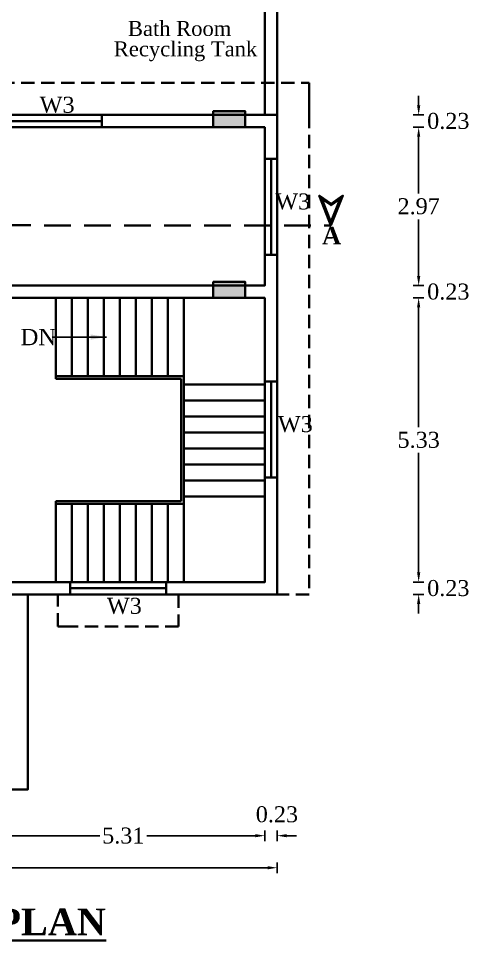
# Model space of a CAD drawing. Header units: metres. Extents: x 7518 to 7619, y -2370 to -2298.
# Drawn here: x 7610.32 to 7618.78, y -2367.58 to -2350.29 of the extents above; entities that cross this region are included whole.
import ezdxf
from ezdxf.enums import TextEntityAlignment as Align

# ---------------------------------------------------------------- set-up
doc = ezdxf.new("R2010")
doc.units = ezdxf.units.M
doc.header["$MEASUREMENT"] = 0
doc.header["$PDMODE"] = 98
doc.linetypes.add('DASHED', pattern=[0.75, 0.5, -0.25])
doc.linetypes.add('DASHED2', pattern=[0.375, 0.25, -0.125])
for name, color, linetype in [('BLK_1_FLR_3_AC_ROOM_1', 2, 'Continuous'), ('BLK_1_FLR_3_BLT_UP_AREA', 18, 'Continuous'), ('BLK_1_FLR_3_CARPET_AREA', 10, 'Continuous'), ('BLK_1_FLR_4_ROOF_AREA', 54, 'Continuous')]:
    doc.layers.add(name, color=color, linetype=linetype)
doc.styles.get("Standard").update_dxf_attribs({"font": 'times.ttf'})
doc.dimstyles.get("Standard").update_dxf_attribs({"dimtxt": 0.3, "dimasz": 0.18, "dimexe": 0.1, "dimexo": 0.1, "dimgap": 0.09, "dimtad": 0, "dimtih": 1, "dimtoh": 1, "dimzin": 0, "dimdsep": 46, "dimtxsty": 'Standard', "dimcen": 0.09, "dimadec": 0, "dimazin": 0, "dimtfac": 1, "dimtofl": 0, "dimtmove": 0, "dimatfit": 3, "dimfxl": 0, "dimtolj": 1, "dimtzin": 0, "dimarcsym": 0})
doc.dimstyles.new('STANDARD$0', dxfattribs={"dimtxt": 0.3, "dimasz": 0.18, "dimexe": 0.1, "dimexo": 0.1, "dimgap": 0.09, "dimtad": 0, "dimtih": 1, "dimtoh": 1, "dimzin": 1, "dimdsep": 46, "dimtxsty": 'Standard', "dimcen": 0.1, "dimadec": 3, "dimazin": 0, "dimtfac": 1, "dimtofl": 0, "dimtmove": 0, "dimatfit": 3, "dimfxl": 0, "dimtolj": 1, "dimtzin": 0, "dimarcsym": 0})

# ---------------------------------------------------------------- blocks, each defined once
blk = doc.blocks.new('*D11')
at = {"color": 0, "lineweight": -2}
for p, q in [((7599.722, -2366.112), (7599.722, -2366.312)), ((7599.902, -2366.212), (7606.899, -2366.212)), ((7614.992, -2366.212), (7607.995, -2366.212)), ((7615.172, -2366.112), (7615.172, -2366.312))]:
    blk.add_line(p, q, dxfattribs=at)
at = {"color": 0, "lineweight": 35}
for points in [[(7599.902, -2366.182), (7599.902, -2366.242), (7599.722, -2366.212)], [(7614.992, -2366.182), (7614.992, -2366.242), (7615.172, -2366.212)]]:
    blk.add_solid(points, dxfattribs=at)
at = {"layer": 'Defpoints', "color": 0, "lineweight": 35}
for p in [(7599.722, -2361.365), (7615.172, -2361.365), (7615.172, -2366.212)]:
    blk.add_point(p, dxfattribs=at)
at = {"color": 0, "lineweight": 35, "insert": (7607.447, -2366.212), "char_height": 0.3, "attachment_point": 5}
blk.add_mtext('\\A1;15.45', dxfattribs=at)
blk = doc.blocks.new('*D8')
at = {"color": 0, "lineweight": -2}
for p, q in [((7614.942, -2365.511), (7614.942, -2365.711)), ((7615.172, -2365.511), (7615.172, -2365.711)), ((7614.762, -2365.611), (7614.582, -2365.611)), ((7615.352, -2365.611), (7615.532, -2365.611))]:
    blk.add_line(p, q, dxfattribs=at)
at = {"color": 0, "lineweight": 35}
for points in [[(7614.762, -2365.581), (7614.762, -2365.641), (7614.942, -2365.611)], [(7615.352, -2365.581), (7615.352, -2365.641), (7615.172, -2365.611)]]:
    blk.add_solid(points, dxfattribs=at)
at = {"layer": 'Defpoints', "color": 0, "lineweight": 35}
for p in [(7614.942, -2361.133), (7615.172, -2361.133), (7614.942, -2365.611)]:
    blk.add_point(p, dxfattribs=at)
at = {"color": 0, "lineweight": 35, "insert": (7615.167, -2365.212), "char_height": 0.3, "attachment_point": 5}
blk.add_mtext('\\A1;0.23', dxfattribs=at)
blk = doc.blocks.new('*D67')
at = {"color": 0, "lineweight": -2}
for p, q in [((7609.632, -2365.511), (7609.632, -2365.711)), ((7614.942, -2365.511), (7614.942, -2365.711)), ((7609.812, -2365.611), (7611.847, -2365.611)), ((7614.762, -2365.611), (7612.727, -2365.611))]:
    blk.add_line(p, q, dxfattribs=at)
at = {"color": 0, "lineweight": 35}
for points in [[(7609.812, -2365.581), (7609.812, -2365.641), (7609.632, -2365.611)], [(7614.762, -2365.581), (7614.762, -2365.641), (7614.942, -2365.611)]]:
    blk.add_solid(points, dxfattribs=at)
at = {"layer": 'Defpoints', "color": 0, "lineweight": 35}
for p in [(7609.632, -2362.762), (7614.942, -2362.762), (7614.942, -2365.611)]:
    blk.add_point(p, dxfattribs=at)
at = {"color": 0, "lineweight": 35, "insert": (7612.287, -2365.611), "char_height": 0.3, "attachment_point": 5}
blk.add_mtext('\\A1;5.31', dxfattribs=at)
blk = doc.blocks.new('*D68')
at = {"color": 0, "lineweight": -2}
for p, q in [((7617.924, -2355.525), (7617.724, -2355.525)), ((7617.824, -2355.705), (7617.824, -2357.947)), ((7617.824, -2360.675), (7617.824, -2358.433)), ((7617.924, -2360.855), (7617.724, -2360.855))]:
    blk.add_line(p, q, dxfattribs=at)
at = {"color": 0, "lineweight": 35}
for points in [[(7617.794, -2355.705), (7617.854, -2355.705), (7617.824, -2355.525)], [(7617.794, -2360.675), (7617.854, -2360.675), (7617.824, -2360.855)]]:
    blk.add_solid(points, dxfattribs=at)
at = {"layer": 'Defpoints', "color": 0, "lineweight": 35}
for p in [(7618.665, -2355.525), (7617.824, -2360.855), (7618.665, -2360.855)]:
    blk.add_point(p, dxfattribs=at)
at = {"color": 0, "lineweight": 35, "insert": (7617.824, -2358.19), "char_height": 0.3, "attachment_point": 5}
blk.add_mtext('\\A1;5.33', dxfattribs=at)
blk = doc.blocks.new('*D69')
at = {"color": 0, "lineweight": -2}
for p, q in [((7617.824, -2355.115), (7617.824, -2354.935)), ((7617.924, -2355.295), (7617.724, -2355.295)), ((7617.924, -2355.525), (7617.724, -2355.525)), ((7617.824, -2355.705), (7617.824, -2355.885))]:
    blk.add_line(p, q, dxfattribs=at)
at = {"color": 0, "lineweight": 35}
for points in [[(7617.794, -2355.115), (7617.854, -2355.115), (7617.824, -2355.295)], [(7617.794, -2355.705), (7617.854, -2355.705), (7617.824, -2355.525)]]:
    blk.add_solid(points, dxfattribs=at)
at = {"layer": 'Defpoints', "color": 0, "lineweight": 35}
for p in [(7617.824, -2355.295), (7618.675, -2355.295), (7618.675, -2355.525)]:
    blk.add_point(p, dxfattribs=at)
at = {"color": 0, "lineweight": 35, "insert": (7618.38, -2355.41), "char_height": 0.3, "attachment_point": 5}
blk.add_mtext('\\A1;0.23', dxfattribs=at)
blk = doc.blocks.new('*D70')
at = {"color": 0, "lineweight": -2}
for p, q in [((7617.824, -2360.675), (7617.824, -2360.495)), ((7617.924, -2360.855), (7617.724, -2360.855)), ((7617.924, -2361.085), (7617.724, -2361.085)), ((7617.824, -2361.265), (7617.824, -2361.445))]:
    blk.add_line(p, q, dxfattribs=at)
at = {"color": 0, "lineweight": 35}
for points in [[(7617.794, -2360.675), (7617.854, -2360.675), (7617.824, -2360.855)], [(7617.794, -2361.265), (7617.854, -2361.265), (7617.824, -2361.085)]]:
    blk.add_solid(points, dxfattribs=at)
at = {"layer": 'Defpoints', "color": 0, "lineweight": 35}
for p in [(7617.824, -2360.855), (7618.675, -2360.855), (7618.675, -2361.085)]:
    blk.add_point(p, dxfattribs=at)
at = {"color": 0, "lineweight": 35, "insert": (7618.38, -2360.97), "char_height": 0.3, "attachment_point": 5}
blk.add_mtext('\\A1;0.23', dxfattribs=at)
blk = doc.blocks.new('*D71')
at = {"color": 0, "lineweight": -2}
for p, q in [((7617.924, -2352.325), (7617.724, -2352.325)), ((7617.824, -2352.505), (7617.824, -2353.567)), ((7617.824, -2355.115), (7617.824, -2354.053)), ((7617.924, -2355.295), (7617.724, -2355.295))]:
    blk.add_line(p, q, dxfattribs=at)
at = {"color": 0, "lineweight": 35}
for points in [[(7617.794, -2352.505), (7617.854, -2352.505), (7617.824, -2352.325)], [(7617.794, -2355.115), (7617.854, -2355.115), (7617.824, -2355.295)]]:
    blk.add_solid(points, dxfattribs=at)
at = {"layer": 'Defpoints', "color": 0, "lineweight": 35}
for p in [(7618.682, -2352.325), (7617.824, -2355.295), (7618.682, -2355.295)]:
    blk.add_point(p, dxfattribs=at)
at = {"color": 0, "lineweight": 35, "insert": (7617.824, -2353.81), "char_height": 0.3, "attachment_point": 5}
blk.add_mtext('\\A1;2.97', dxfattribs=at)
blk = doc.blocks.new('*D72')
at = {"color": 0, "lineweight": -2}
for p, q in [((7617.824, -2351.915), (7617.824, -2351.735)), ((7617.924, -2352.095), (7617.724, -2352.095)), ((7617.924, -2352.325), (7617.724, -2352.325)), ((7617.824, -2352.505), (7617.824, -2352.685))]:
    blk.add_line(p, q, dxfattribs=at)
at = {"color": 0, "lineweight": 35}
for points in [[(7617.794, -2351.915), (7617.854, -2351.915), (7617.824, -2352.095)], [(7617.794, -2352.505), (7617.854, -2352.505), (7617.824, -2352.325)]]:
    blk.add_solid(points, dxfattribs=at)
at = {"layer": 'Defpoints', "color": 0, "lineweight": 35}
for p in [(7617.824, -2352.095), (7618.675, -2352.095), (7618.675, -2352.325)]:
    blk.add_point(p, dxfattribs=at)
at = {"color": 0, "lineweight": 35, "insert": (7618.38, -2352.21), "char_height": 0.3, "attachment_point": 5}
blk.add_mtext('\\A1;0.23', dxfattribs=at)

msp = doc.modelspace()

# ---------------------------------------------------------------- hatches: boundary and pattern name
at = {"lineweight": 35}
for points in [[(7613.972, -2352.325), (7613.972, -2352.025), (7614.572, -2352.025), (7614.572, -2352.325)], [(7613.972, -2355.525), (7613.972, -2355.225), (7614.572, -2355.225), (7614.572, -2355.525)]]:
    msp.add_hatch(color=256, dxfattribs=at).paths.add_polyline_path(points)

# ---------------------------------------------------------------- linework, layer by layer
at = {"linetype": 'DASHED2', "lineweight": 35}
msp.add_line((7599.122, -2351.495), (7615.772, -2351.495), dxfattribs=at)
at = {"lineweight": 35}
for p, q in [((7615.772, -2352.095), (7615.772, -2351.495)), ((7608.347, -2352.095), (7615.172, -2352.095)), ((7610.083, -2352.21), (7611.883, -2352.21)), ((7611.883, -2352.095), (7611.883, -2352.325)), ((7615.172, -2361.085), (7615.172, -2352.145)), ((7608.347, -2352.325), (7614.942, -2352.325)), ((7614.942, -2352.918), (7615.172, -2352.918)), ((7615.057, -2354.718), (7615.057, -2352.918)), ((7614.942, -2354.718), (7615.172, -2354.718)), ((7608.999, -2355.295), (7614.942, -2355.295)), ((7609.592, -2355.525), (7614.942, -2355.525)), ((7611.022, -2357.045), (7611.022, -2355.525)), ((7611.322, -2356.995), (7611.322, -2355.525)), ((7611.622, -2356.995), (7611.622, -2355.525)), ((7611.922, -2356.995), (7611.922, -2355.525)), ((7612.222, -2356.995), (7612.222, -2355.525)), ((7612.522, -2356.995), (7612.522, -2355.525)), ((7612.822, -2356.995), (7612.822, -2355.525)), ((7613.122, -2356.995), (7613.122, -2355.525)), ((7613.422, -2356.995), (7613.422, -2355.525)), ((7613.422, -2356.995), (7611.022, -2356.995)), ((7613.372, -2357.045), (7611.022, -2357.045)), ((7613.372, -2357.045), (7613.372, -2359.335)), ((7613.422, -2356.995), (7613.422, -2359.385)), ((7613.422, -2357.15), (7614.942, -2357.15)), ((7614.942, -2357.093), (7615.172, -2357.093)), ((7615.057, -2358.893), (7615.057, -2357.093)), ((7613.422, -2357.45), (7614.942, -2357.45)), ((7613.422, -2357.75), (7614.942, -2357.75)), ((7613.422, -2358.05), (7614.942, -2358.05)), ((7613.422, -2358.35), (7614.942, -2358.35)), ((7613.422, -2358.65), (7614.942, -2358.65)), ((7613.422, -2358.95), (7614.942, -2358.95)), ((7614.942, -2358.893), (7615.172, -2358.893)), ((7613.422, -2359.25), (7614.942, -2359.25)), ((7611.022, -2360.855), (7611.022, -2359.335)), ((7613.372, -2359.335), (7611.022, -2359.335)), ((7613.422, -2359.385), (7611.022, -2359.385)), ((7611.322, -2360.855), (7611.322, -2359.385)), ((7611.622, -2360.855), (7611.622, -2359.385)), ((7611.922, -2360.855), (7611.922, -2359.385)), ((7612.222, -2360.855), (7612.222, -2359.385)), ((7612.522, -2360.855), (7612.522, -2359.385)), ((7612.822, -2360.855), (7612.822, -2359.385)), ((7613.122, -2360.855), (7613.122, -2359.385)), ((7613.422, -2359.385), (7613.422, -2360.855)), ((7613.422, -2360.855), (7613.422, -2359.385)), ((7611.289, -2361.085), (7611.289, -2360.855)), ((7613.089, -2361.085), (7613.089, -2360.855)), ((7613.089, -2360.97), (7611.289, -2360.97)), ((7615.172, -2361.085), (7614.572, -2361.085))]:
    msp.add_line(p, q, dxfattribs=at)
at = {"linetype": 'DASHED', "lineweight": 35}
msp.add_line((7598.804, -2354.157), (7616.18, -2354.169), dxfattribs=at)
at = {"lineweight": 35}
for points in [[(7615.172, -2332.125), (7599.722, -2332.125), (7599.722, -2361.085), (7604.397, -2361.085), (7604.397, -2364.745), (7610.497, -2364.745), (7610.497, -2361.085), (7615.172, -2361.085)], [(7613.972, -2352.325), (7614.572, -2352.325), (7614.572, -2352.025), (7613.972, -2352.025)], [(7599.722, -2361.085), (7615.172, -2361.085), (7615.172, -2352.095), (7599.722, -2352.095)], [(7616.18, -2354.106), (7616.355, -2353.668), (7616.182, -2353.787), (7616.009, -2353.667)], [(7613.972, -2355.525), (7614.572, -2355.525), (7614.572, -2355.225), (7613.972, -2355.225)]]:
    msp.add_lwpolyline(points, close=True, dxfattribs=at)
for points in [[(7614.942, -2352.095), (7614.942, -2332.355)], [(7614.942, -2355.295), (7614.942, -2352.325)], [(7616.18, -2354.169), (7616.404, -2353.607), (7616.182, -2353.759), (7615.96, -2353.606), (7616.18, -2354.169)], [(7609.632, -2360.855), (7614.942, -2360.855), (7614.942, -2355.525)], [(7604.397, -2361.085), (7604.397, -2364.745), (7610.497, -2364.745), (7610.497, -2361.085), (7615.172, -2361.085)]]:
    msp.add_lwpolyline(points, dxfattribs=at)
at = {"linetype": 'DASHED2', "lineweight": 35}
for points in [[(7615.772, -2352.095), (7615.772, -2361.085), (7615.172, -2361.085)], [(7613.089, -2361.085), (7613.319, -2361.085), (7613.319, -2361.685), (7611.289, -2361.685), (7611.059, -2361.685), (7611.059, -2361.085)]]:
    msp.add_lwpolyline(points, dxfattribs=at)
at = {"layer": 'BLK_1_FLR_3_AC_ROOM_1', "color": 2}
msp.add_lwpolyline([(7599.952, -2352.325), (7614.942, -2352.325), (7614.942, -2355.295), (7609.402, -2355.295), (7609.402, -2360.855), (7606.837, -2360.855), (7606.837, -2355.295), (7599.952, -2355.295), (7599.952, -2352.325)], close=True, dxfattribs=at)
at = {"layer": 'BLK_1_FLR_3_BLT_UP_AREA', "color": 18}
msp.add_lwpolyline([(7599.722, -2352.095), (7615.172, -2352.095), (7615.172, -2361.085), (7599.722, -2361.085), (7599.722, -2352.095)], close=True, dxfattribs=at)
at = {"layer": 'BLK_1_FLR_3_CARPET_AREA', "color": 25}
msp.add_lwpolyline([(7599.952, -2352.325), (7614.942, -2352.325), (7614.942, -2355.295), (7614.572, -2355.295), (7614.572, -2355.225), (7613.972, -2355.225), (7613.972, -2355.295), (7609.402, -2355.295), (7609.402, -2355.525), (7614.942, -2355.525), (7614.942, -2360.855), (7599.952, -2360.855), (7599.952, -2355.525), (7606.837, -2355.525), (7606.837, -2355.295), (7599.952, -2355.295), (7599.952, -2352.325)], close=True, dxfattribs=at)
at = {"layer": 'BLK_1_FLR_4_ROOF_AREA', "color": 20, "lineweight": 35}
msp.add_lwpolyline([(7599.722, -2352.095), (7615.172, -2352.095), (7615.172, -2332.125), (7599.722, -2332.125)], close=True, dxfattribs=at)

# ---------------------------------------------------------------- texts
at = {"lineweight": 35}
for s, p in [('Bath Room', (7613.343, -2350.467)), ('Recycling Tank', (7613.454, -2350.894))]:
    msp.add_text(s, height=0.28, dxfattribs=at).set_placement(p, align=Align.MIDDLE)
for s, height, p in [('W3', 0.3, (7610.72, -2352.054)), ('W3', 0.3, (7615.137, -2353.867)), ('DN', 0.3047, (7610.363, -2356.413)), ('W3', 0.3, (7615.185, -2358.042)), ('W3', 0.3, (7611.979, -2361.45))]:
    msp.add_text(s, height=height, dxfattribs=at).set_placement(p)
at = {"lineweight": 35, "insert": (7616.011, -2354.523), "char_height": 0.33, "width": 0.39417, "attachment_point": 7, "rotation": 0.2827}
msp.add_mtext('{\\fTimes New Roman|b1|i0|c0|p18;A}', dxfattribs=at)
at = {"lineweight": 35, "insert": (7603.991, -2366.977), "char_height": 0.5, "width": 10.10224, "attachment_point": 1}
msp.add_mtext('{\\fTimes New Roman|b1|i0|c0|p18;\\LTHIRD  FLOOR  PLAN}', dxfattribs=at)

# ---------------------------------------------------------------- dimensions: what is measured, and where the dimension line sits
at = {"lineweight": 35}
for base, p1, p2, angle, picture, middle in [((7617.824, -2352.095), (7618.675, -2352.325), (7618.675, -2352.095), 90, '*D72', (7618.38, -2352.21)), ((7617.824, -2355.295), (7618.675, -2355.525), (7618.675, -2355.295), 90, '*D69', (7618.38, -2355.41)), ((7617.824, -2360.855), (7618.675, -2361.085), (7618.675, -2360.855), 90, '*D70', (7618.38, -2360.97)), ((7614.942, -2365.611), (7615.172, -2361.133), (7614.942, -2361.133), 180, '*D8', (7615.167, -2365.212))]:
    dim = msp.add_linear_dim(base=base, p1=p1, p2=p2, angle=angle, dimstyle='STANDARD$0', override={"dimtmove": 2}, dxfattribs=at)
    dim.commit()
    dim.dimension.update_dxf_attribs({"geometry": picture, "text_midpoint": middle, "dimtype": 161})
for p1, p2, distance, picture, middle in [((7618.682, -2352.325), (7618.682, -2355.295), -0.858, '*D71', (7617.824, -2353.81)), ((7618.665, -2355.525), (7618.665, -2360.855), -0.841, '*D68', (7617.824, -2358.19)), ((7599.722, -2361.365), (7615.172, -2361.365), -4.847, '*D11', (7607.447, -2366.212)), ((7609.632, -2362.762), (7614.942, -2362.762), -2.849, '*D67', (7612.287, -2365.611))]:
    dim = msp.add_aligned_dim(p1=p1, p2=p2, distance=distance, dimstyle='STANDARD$0', dxfattribs=at)
    dim.commit()
    dim.dimension.update_dxf_attribs({"geometry": picture, "text_midpoint": middle})

# ---------------------------------------------------------------- leaders
at = {"lineweight": 35, "ltscale": 200}
msp.add_leader([(7611.973, -2356.26), (7610.955, -2356.26)], dimstyle='Standard', override={"dimasz": 0.3, "dimgap": 0.09, "dimtad": 0}, dxfattribs=at)

doc.saveas('drawing.dxf')
